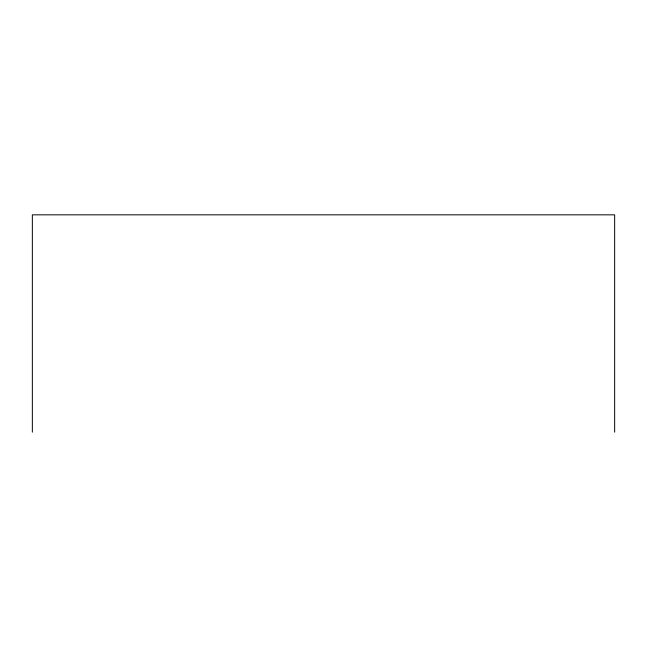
<?xml version="1.0" encoding="UTF-8"?>
<svg xmlns="http://www.w3.org/2000/svg" width="647" height="647" viewBox="0 0 647 647"><rect width="100%" height="100%" fill="white"/><g stroke="black" fill="none" stroke-linecap="round" stroke-linejoin="round"><path stroke-width="0.97" d="M614.65 432.164L614.65 214.836L32.35 214.836L32.35 432.164"/></g></svg>
